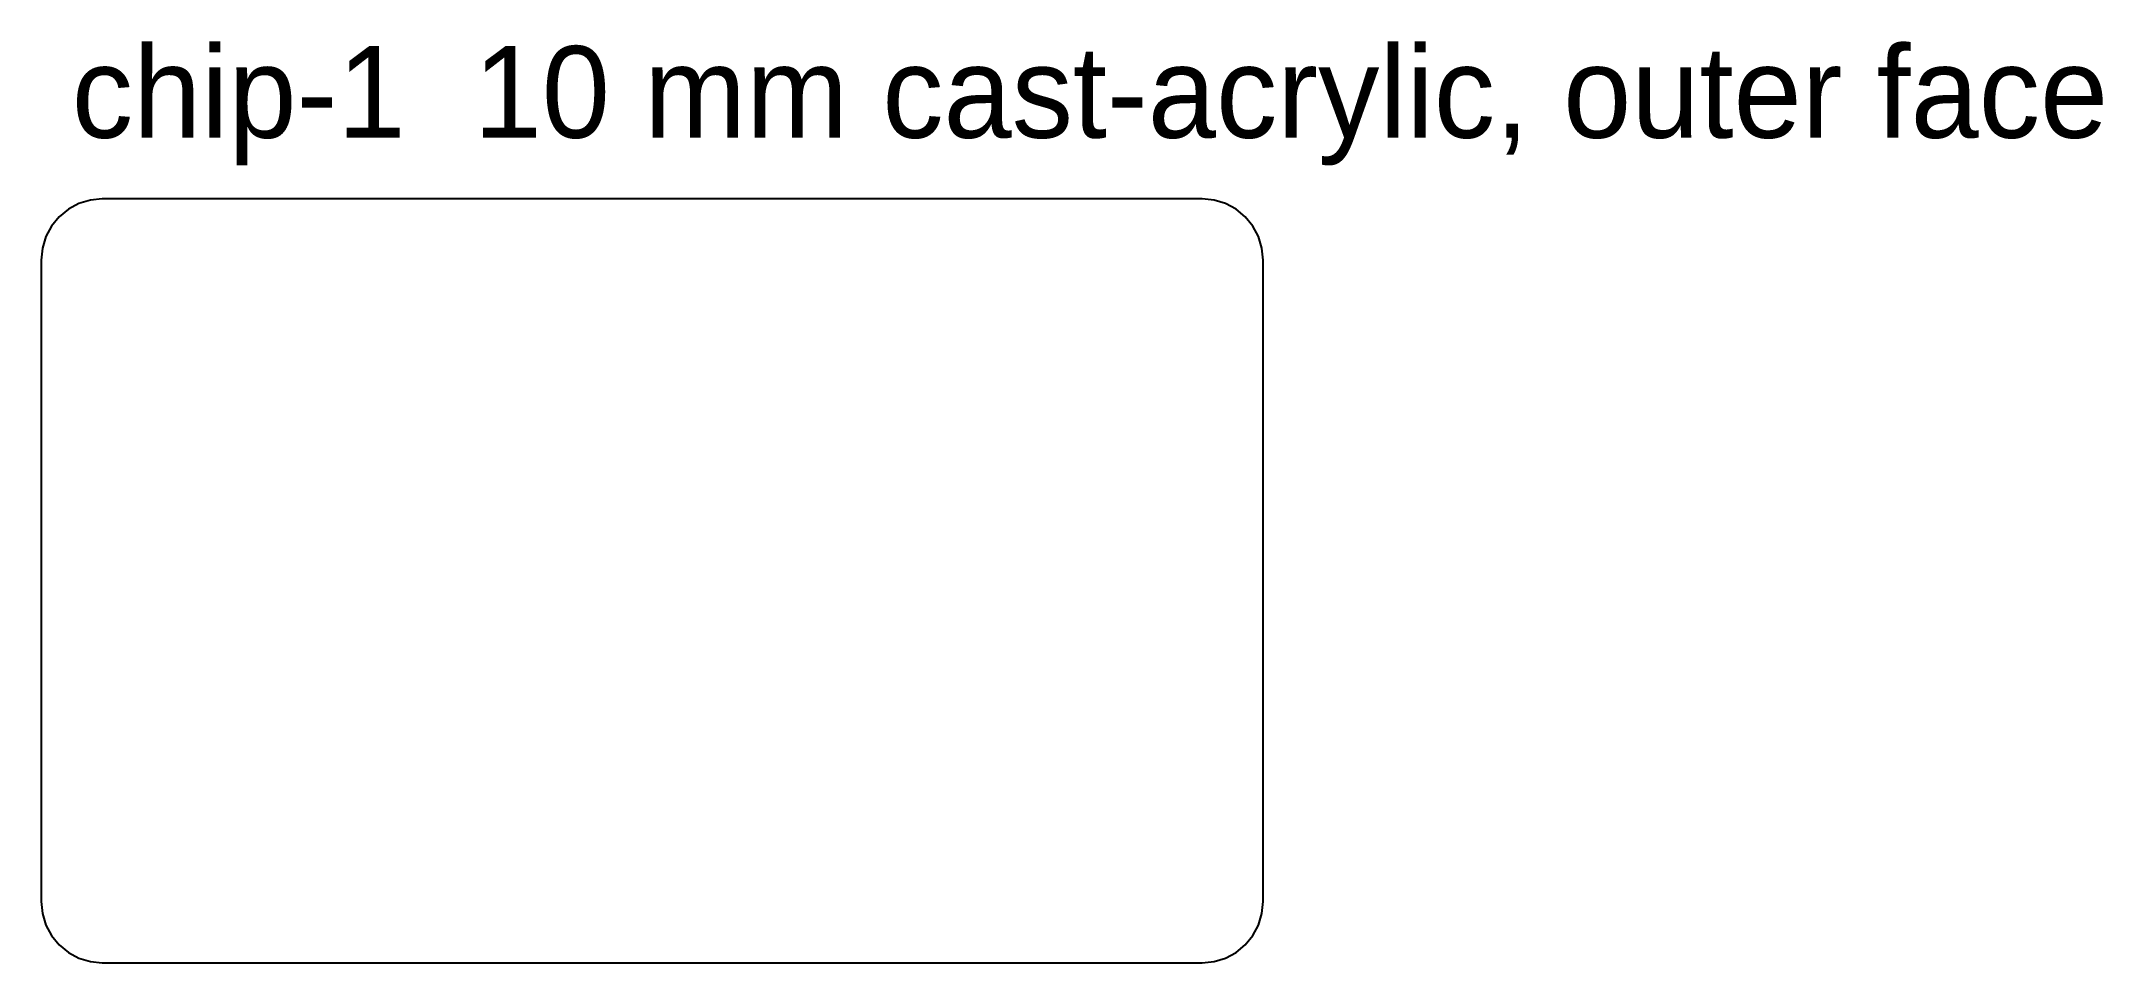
# Model space of a CAD drawing. Header units: millimetres. Extents: x 0 to 135, y 0 to 60.
import ezdxf

# ---------------------------------------------------------------- set-up
doc = ezdxf.new("R2010")
doc.units = ezdxf.units.MM
doc.layers.add('CUT_OUTSIDE', color=1, linetype='Continuous')
doc.layers.add('NOTES', color=7, linetype='Continuous')

msp = doc.modelspace()

# ---------------------------------------------------------------- linework, layer by layer
at = {"layer": 'CUT_OUTSIDE'}
msp.add_lwpolyline([(4, 0), (76, 0), (76.78, 0.08), (77.53, 0.3), (78.22, 0.67), (78.83, 1.17), (79.33, 1.78), (79.7, 2.47), (79.92, 3.22), (80, 4), (80, 46), (79.92, 46.78), (79.7, 47.53), (79.33, 48.22), (78.83, 48.83), (78.22, 49.33), (77.53, 49.7), (76.78, 49.92), (76, 50), (4, 50), (3.22, 49.92), (2.47, 49.7), (1.78, 49.33), (1.17, 48.83), (0.67, 48.22), (0.3, 47.53), (0.08, 46.78), (0, 46), (0, 4), (0.08, 3.22), (0.3, 2.47), (0.67, 1.78), (1.17, 1.17), (1.78, 0.67), (2.47, 0.3), (3.22, 0.08), (4, 0)], close=True, dxfattribs=at)

# ---------------------------------------------------------------- texts
at = {"layer": 'NOTES'}
msp.add_text('chip-1  10 mm cast-acrylic, outer face', height=6, dxfattribs=at).set_placement((2, 54))

doc.saveas('drawing.dxf')
